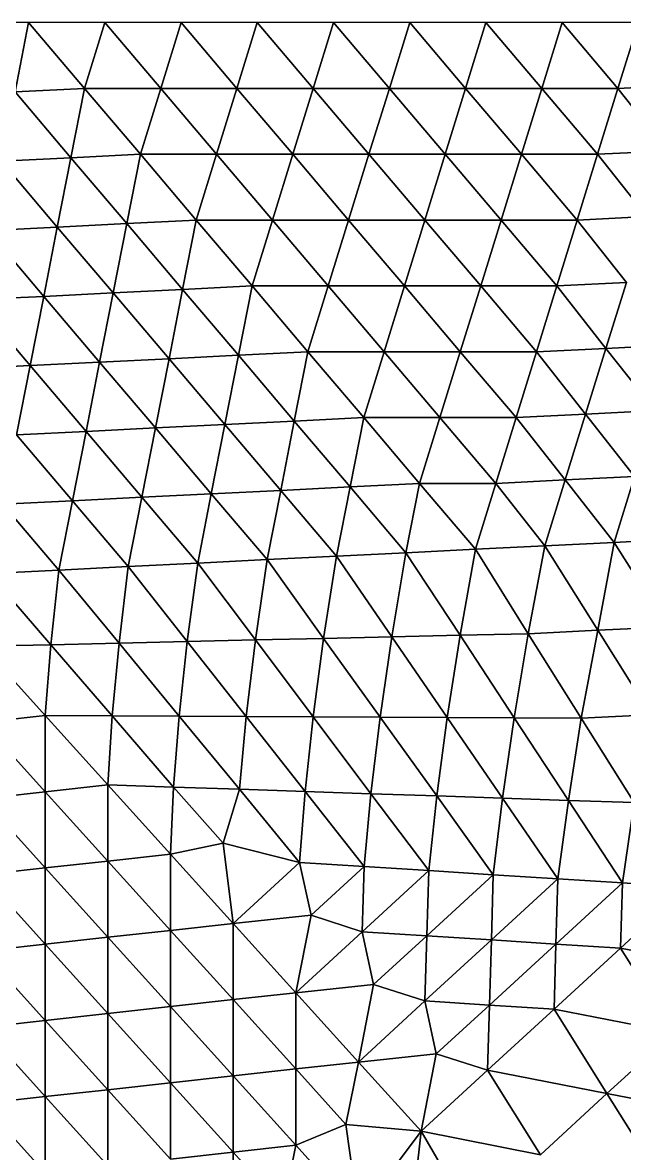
# Model space of a CAD drawing. Extents: x 100 to 350, y 100 to 150.
# Drawn here: x 112.38 to 124.71, y 126.82 to 150 of the extents above; entities that cross this region are included whole.
import ezdxf

# ---------------------------------------------------------------- set-up
doc = ezdxf.new("R2010")
doc.units = 0

msp = doc.modelspace()

# ---------------------------------------------------------------- linework, layer by layer
at = {"color": 7}
for p, q in [((112.5, 150), (110.938, 150)), ((114.062, 150), (112.5, 150)), ((115.625, 150), (114.062, 150)), ((117.188, 150), (115.625, 150)), ((118.75, 150), (117.188, 150)), ((120.312, 150), (118.75, 150)), ((121.875, 150), (120.312, 150)), ((123.438, 150), (121.875, 150)), ((125, 150), (123.438, 150))]:
    msp.add_line(p, q, dxfattribs=at)
at = {"color": 1}
for p, q in [((112.222, 148.579), (112.5, 150)), ((112.5, 150), (112.222, 148.579)), ((112.5, 150), (113.645, 148.65)), ((113.645, 148.65), (112.5, 150)), ((114.062, 150), (113.645, 148.65)), ((113.645, 148.65), (114.062, 150)), ((115.207, 148.65), (114.062, 150)), ((114.062, 150), (115.207, 148.65)), ((115.625, 150), (115.207, 148.65)), ((115.207, 148.65), (115.625, 150)), ((116.77, 148.65), (115.625, 150)), ((115.625, 150), (116.77, 148.65)), ((117.188, 150), (116.77, 148.65)), ((116.77, 148.65), (117.188, 150)), ((118.332, 148.65), (117.188, 150)), ((117.188, 150), (118.332, 148.65)), ((118.332, 148.65), (118.75, 150)), ((118.75, 150), (118.332, 148.65)), ((118.75, 150), (119.895, 148.65)), ((119.895, 148.65), (118.75, 150)), ((120.312, 150), (119.895, 148.65)), ((119.895, 148.65), (120.312, 150)), ((121.457, 148.65), (120.312, 150)), ((120.312, 150), (121.457, 148.65)), ((121.457, 148.65), (121.875, 150)), ((121.875, 150), (121.457, 148.65)), ((121.875, 150), (123.02, 148.65)), ((123.02, 148.65), (121.875, 150)), ((123.438, 150), (123.02, 148.65)), ((123.02, 148.65), (123.438, 150)), ((124.582, 148.65), (123.438, 150)), ((123.438, 150), (124.582, 148.65)), ((124.582, 148.65), (125, 150)), ((125, 150), (124.582, 148.65)), ((112.222, 148.579), (113.645, 148.65)), ((113.645, 148.65), (112.222, 148.579)), ((113.645, 148.65), (113.366, 147.23)), ((113.366, 147.23), (113.645, 148.65)), ((113.645, 148.65), (115.207, 148.65)), ((114.79, 147.301), (113.645, 148.65)), ((115.207, 148.65), (113.645, 148.65)), ((113.645, 148.65), (114.79, 147.301)), ((115.207, 148.65), (114.79, 147.301)), ((114.79, 147.301), (115.207, 148.65)), ((115.207, 148.65), (116.77, 148.65)), ((115.207, 148.65), (116.352, 147.301)), ((116.77, 148.65), (115.207, 148.65)), ((116.352, 147.301), (115.207, 148.65)), ((116.352, 147.301), (116.77, 148.65)), ((116.77, 148.65), (116.352, 147.301)), ((118.332, 148.65), (116.77, 148.65)), ((116.77, 148.65), (117.915, 147.301)), ((116.77, 148.65), (118.332, 148.65)), ((117.915, 147.301), (116.77, 148.65)), ((117.915, 147.301), (118.332, 148.65)), ((118.332, 148.65), (117.915, 147.301)), ((118.332, 148.65), (119.477, 147.301)), ((119.895, 148.65), (118.332, 148.65)), ((119.477, 147.301), (118.332, 148.65)), ((118.332, 148.65), (119.895, 148.65)), ((119.895, 148.65), (119.477, 147.301)), ((119.477, 147.301), (119.895, 148.65)), ((121.04, 147.301), (119.895, 148.65)), ((121.457, 148.65), (119.895, 148.65)), ((119.895, 148.65), (121.04, 147.301)), ((119.895, 148.65), (121.457, 148.65)), ((121.04, 147.301), (121.457, 148.65)), ((121.457, 148.65), (121.04, 147.301)), ((122.602, 147.301), (121.457, 148.65)), ((121.457, 148.65), (122.602, 147.301)), ((123.02, 148.65), (121.457, 148.65)), ((121.457, 148.65), (123.02, 148.65)), ((122.602, 147.301), (123.02, 148.65)), ((123.02, 148.65), (122.602, 147.301)), ((124.582, 148.65), (123.02, 148.65)), ((123.02, 148.65), (124.165, 147.301)), ((123.02, 148.65), (124.582, 148.65)), ((124.165, 147.301), (123.02, 148.65)), ((124.165, 147.301), (124.582, 148.65)), ((124.582, 148.65), (124.165, 147.301)), ((126.006, 148.721), (124.582, 148.65)), ((124.582, 148.65), (126.006, 148.721)), ((125.588, 147.372), (124.582, 148.65)), ((124.582, 148.65), (125.588, 147.372)), ((113.366, 147.23), (112.222, 148.579)), ((112.222, 148.579), (113.366, 147.23)), ((111.943, 147.159), (113.366, 147.23)), ((113.366, 147.23), (111.943, 147.159)), ((113.366, 147.23), (113.088, 145.809)), ((113.088, 145.809), (113.366, 147.23)), ((113.366, 147.23), (114.79, 147.301)), ((114.79, 147.301), (113.366, 147.23)), ((114.511, 145.88), (113.366, 147.23)), ((113.366, 147.23), (114.511, 145.88)), ((114.79, 147.301), (114.511, 145.88)), ((114.511, 145.88), (114.79, 147.301)), ((116.352, 147.301), (114.79, 147.301)), ((114.79, 147.301), (115.935, 145.951)), ((115.935, 145.951), (114.79, 147.301)), ((114.79, 147.301), (116.352, 147.301)), ((115.935, 145.951), (116.352, 147.301)), ((116.352, 147.301), (115.935, 145.951)), ((116.352, 147.301), (117.497, 145.951)), ((117.915, 147.301), (116.352, 147.301)), ((117.497, 145.951), (116.352, 147.301)), ((116.352, 147.301), (117.915, 147.301)), ((117.915, 147.301), (117.497, 145.951)), ((117.497, 145.951), (117.915, 147.301)), ((119.06, 145.951), (117.915, 147.301)), ((117.915, 147.301), (119.477, 147.301)), ((119.477, 147.301), (117.915, 147.301)), ((117.915, 147.301), (119.06, 145.951)), ((119.477, 147.301), (119.06, 145.951)), ((119.06, 145.951), (119.477, 147.301)), ((119.477, 147.301), (121.04, 147.301)), ((119.477, 147.301), (120.622, 145.951)), ((121.04, 147.301), (119.477, 147.301)), ((120.622, 145.951), (119.477, 147.301)), ((121.04, 147.301), (120.622, 145.951)), ((120.622, 145.951), (121.04, 147.301)), ((122.602, 147.301), (121.04, 147.301)), ((121.04, 147.301), (122.185, 145.951)), ((122.185, 145.951), (121.04, 147.301)), ((121.04, 147.301), (122.602, 147.301)), ((122.185, 145.951), (122.602, 147.301)), ((122.602, 147.301), (122.185, 145.951)), ((123.747, 145.951), (122.602, 147.301)), ((122.602, 147.301), (123.747, 145.951)), ((124.165, 147.301), (122.602, 147.301)), ((122.602, 147.301), (124.165, 147.301)), ((123.747, 145.951), (124.165, 147.301)), ((124.165, 147.301), (123.747, 145.951)), ((124.165, 147.301), (125.588, 147.372)), ((125.588, 147.372), (124.165, 147.301)), ((125.17, 146.022), (124.165, 147.301)), ((124.165, 147.301), (125.17, 146.022)), ((113.088, 145.809), (111.943, 147.159)), ((111.943, 147.159), (113.088, 145.809)), ((113.088, 145.809), (114.511, 145.88)), ((114.511, 145.88), (113.088, 145.809)), ((114.511, 145.88), (114.233, 144.459)), ((114.233, 144.459), (114.511, 145.88)), ((115.935, 145.951), (114.511, 145.88)), ((114.511, 145.88), (115.935, 145.951)), ((114.511, 145.88), (115.656, 144.53)), ((115.656, 144.53), (114.511, 145.88)), ((115.656, 144.53), (115.935, 145.951)), ((115.935, 145.951), (115.656, 144.53)), ((115.935, 145.951), (117.497, 145.951)), ((117.079, 144.601), (115.935, 145.951)), ((117.497, 145.951), (115.935, 145.951)), ((115.935, 145.951), (117.079, 144.601)), ((117.497, 145.951), (117.079, 144.601)), ((117.079, 144.601), (117.497, 145.951)), ((117.497, 145.951), (119.06, 145.951)), ((117.497, 145.951), (118.642, 144.601)), ((119.06, 145.951), (117.497, 145.951)), ((118.642, 144.601), (117.497, 145.951)), ((118.642, 144.601), (119.06, 145.951)), ((119.06, 145.951), (118.642, 144.601)), ((120.204, 144.601), (119.06, 145.951)), ((120.622, 145.951), (119.06, 145.951)), ((119.06, 145.951), (120.204, 144.601)), ((119.06, 145.951), (120.622, 145.951)), ((120.622, 145.951), (120.204, 144.601)), ((120.204, 144.601), (120.622, 145.951)), ((120.622, 145.951), (122.185, 145.951)), ((120.622, 145.951), (121.767, 144.601)), ((122.185, 145.951), (120.622, 145.951)), ((121.767, 144.601), (120.622, 145.951)), ((121.767, 144.601), (122.185, 145.951)), ((122.185, 145.951), (121.767, 144.601)), ((123.747, 145.951), (122.185, 145.951)), ((122.185, 145.951), (123.329, 144.601)), ((122.185, 145.951), (123.747, 145.951)), ((123.329, 144.601), (122.185, 145.951)), ((123.329, 144.601), (123.747, 145.951)), ((123.747, 145.951), (123.329, 144.601)), ((125.17, 146.022), (123.747, 145.951)), ((123.747, 145.951), (125.17, 146.022)), ((124.753, 144.672), (123.747, 145.951)), ((123.747, 145.951), (124.753, 144.672)), ((113.088, 145.809), (111.665, 145.738)), ((111.665, 145.738), (113.088, 145.809)), ((111.665, 145.738), (112.81, 144.388)), ((112.81, 144.388), (111.665, 145.738)), ((112.81, 144.388), (113.088, 145.809)), ((113.088, 145.809), (112.81, 144.388)), ((114.233, 144.459), (113.088, 145.809)), ((113.088, 145.809), (114.233, 144.459)), ((124.753, 144.672), (123.329, 144.601)), ((123.329, 144.601), (124.753, 144.672)), ((124.335, 143.322), (124.753, 144.672)), ((124.753, 144.672), (124.335, 143.322)), ((112.81, 144.388), (114.233, 144.459)), ((114.233, 144.459), (112.81, 144.388)), ((114.233, 144.459), (113.954, 143.039)), ((113.954, 143.039), (114.233, 144.459)), ((114.233, 144.459), (115.656, 144.53)), ((115.656, 144.53), (114.233, 144.459)), ((115.378, 143.11), (114.233, 144.459)), ((114.233, 144.459), (115.378, 143.11)), ((115.378, 143.11), (115.656, 144.53)), ((115.656, 144.53), (115.378, 143.11)), ((117.079, 144.601), (115.656, 144.53)), ((115.656, 144.53), (117.079, 144.601)), ((115.656, 144.53), (116.801, 143.181)), ((116.801, 143.181), (115.656, 144.53)), ((117.079, 144.601), (116.801, 143.181)), ((116.801, 143.181), (117.079, 144.601)), ((118.642, 144.601), (117.079, 144.601)), ((117.079, 144.601), (118.224, 143.252)), ((118.224, 143.252), (117.079, 144.601)), ((117.079, 144.601), (118.642, 144.601)), ((118.224, 143.252), (118.642, 144.601)), ((118.642, 144.601), (118.224, 143.252)), ((119.787, 143.252), (118.642, 144.601)), ((118.642, 144.601), (120.204, 144.601)), ((120.204, 144.601), (118.642, 144.601)), ((118.642, 144.601), (119.787, 143.252)), ((119.787, 143.252), (120.204, 144.601)), ((120.204, 144.601), (119.787, 143.252)), ((121.767, 144.601), (120.204, 144.601)), ((120.204, 144.601), (121.349, 143.252)), ((121.349, 143.252), (120.204, 144.601)), ((120.204, 144.601), (121.767, 144.601)), ((121.349, 143.252), (121.767, 144.601)), ((121.767, 144.601), (121.349, 143.252)), ((122.912, 143.252), (121.767, 144.601)), ((121.767, 144.601), (123.329, 144.601)), ((123.329, 144.601), (121.767, 144.601)), ((121.767, 144.601), (122.912, 143.252)), ((122.912, 143.252), (123.329, 144.601)), ((123.329, 144.601), (122.912, 143.252)), ((123.329, 144.601), (124.335, 143.322)), ((124.335, 143.322), (123.329, 144.601)), ((112.81, 144.388), (111.386, 144.317)), ((111.386, 144.317), (112.81, 144.388)), ((111.386, 144.317), (112.531, 142.968)), ((112.531, 142.968), (111.386, 144.317)), ((112.531, 142.968), (112.81, 144.388)), ((112.81, 144.388), (112.531, 142.968)), ((113.954, 143.039), (112.81, 144.388)), ((112.81, 144.388), (113.954, 143.039)), ((124.335, 143.322), (122.912, 143.252)), ((122.912, 143.252), (124.335, 143.322)), ((124.335, 143.322), (123.917, 141.973)), ((123.917, 141.973), (124.335, 143.322)), ((124.335, 143.322), (125.758, 143.393)), ((125.758, 143.393), (124.335, 143.322)), ((125.341, 142.044), (124.335, 143.322)), ((124.335, 143.322), (125.341, 142.044)), ((112.531, 142.968), (113.954, 143.039)), ((113.954, 143.039), (112.531, 142.968)), ((113.954, 143.039), (113.676, 141.618)), ((113.676, 141.618), (113.954, 143.039)), ((115.378, 143.11), (113.954, 143.039)), ((113.954, 143.039), (115.378, 143.11)), ((113.954, 143.039), (115.099, 141.689)), ((115.099, 141.689), (113.954, 143.039)), ((115.099, 141.689), (115.378, 143.11)), ((115.378, 143.11), (115.099, 141.689)), ((116.801, 143.181), (115.378, 143.11)), ((115.378, 143.11), (116.801, 143.181)), ((115.378, 143.11), (116.522, 141.76)), ((116.522, 141.76), (115.378, 143.11)), ((116.801, 143.181), (116.522, 141.76)), ((116.522, 141.76), (116.801, 143.181)), ((116.801, 143.181), (118.224, 143.252)), ((118.224, 143.252), (116.801, 143.181)), ((117.946, 141.831), (116.801, 143.181)), ((116.801, 143.181), (117.946, 141.831)), ((118.224, 143.252), (117.946, 141.831)), ((117.946, 141.831), (118.224, 143.252)), ((119.369, 141.902), (118.224, 143.252)), ((119.787, 143.252), (118.224, 143.252)), ((118.224, 143.252), (119.369, 141.902)), ((118.224, 143.252), (119.787, 143.252)), ((119.369, 141.902), (119.787, 143.252)), ((119.787, 143.252), (119.369, 141.902)), ((121.349, 143.252), (119.787, 143.252)), ((119.787, 143.252), (120.932, 141.902)), ((120.932, 141.902), (119.787, 143.252)), ((119.787, 143.252), (121.349, 143.252)), ((121.349, 143.252), (120.932, 141.902)), ((120.932, 141.902), (121.349, 143.252)), ((122.494, 141.902), (121.349, 143.252)), ((122.912, 143.252), (121.349, 143.252)), ((121.349, 143.252), (122.494, 141.902)), ((121.349, 143.252), (122.912, 143.252)), ((122.494, 141.902), (122.912, 143.252)), ((122.912, 143.252), (122.494, 141.902)), ((123.917, 141.973), (122.912, 143.252)), ((122.912, 143.252), (123.917, 141.973)), ((112.531, 142.968), (111.108, 142.897)), ((111.108, 142.897), (112.531, 142.968)), ((112.253, 141.547), (112.531, 142.968)), ((112.531, 142.968), (112.253, 141.547)), ((113.676, 141.618), (112.531, 142.968)), ((112.531, 142.968), (113.676, 141.618)), ((119.369, 141.902), (117.946, 141.831)), ((117.946, 141.831), (119.369, 141.902)), ((119.091, 140.481), (119.369, 141.902)), ((119.369, 141.902), (119.091, 140.481)), ((119.369, 141.902), (120.932, 141.902)), ((120.514, 140.552), (119.369, 141.902)), ((120.932, 141.902), (119.369, 141.902)), ((119.369, 141.902), (120.514, 140.552)), ((120.932, 141.902), (120.514, 140.552)), ((120.514, 140.552), (120.932, 141.902)), ((120.932, 141.902), (122.494, 141.902)), ((122.494, 141.902), (120.932, 141.902)), ((120.932, 141.902), (122.076, 140.552)), ((122.076, 140.552), (120.932, 141.902)), ((122.494, 141.902), (122.076, 140.552)), ((122.076, 140.552), (122.494, 141.902)), ((122.494, 141.902), (123.917, 141.973)), ((123.917, 141.973), (122.494, 141.902)), ((123.5, 140.623), (122.494, 141.902)), ((122.494, 141.902), (123.5, 140.623)), ((123.917, 141.973), (123.5, 140.623)), ((123.5, 140.623), (123.917, 141.973)), ((123.917, 141.973), (125.341, 142.044)), ((125.341, 142.044), (123.917, 141.973)), ((123.917, 141.973), (124.923, 140.694)), ((124.923, 140.694), (123.917, 141.973)), ((115.099, 141.689), (113.676, 141.618)), ((113.676, 141.618), (115.099, 141.689)), ((114.821, 140.268), (115.099, 141.689)), ((115.099, 141.689), (114.821, 140.268)), ((116.522, 141.76), (115.099, 141.689)), ((115.099, 141.689), (116.522, 141.76)), ((115.099, 141.689), (116.244, 140.339)), ((116.244, 140.339), (115.099, 141.689)), ((116.244, 140.339), (116.522, 141.76)), ((116.522, 141.76), (116.244, 140.339)), ((116.522, 141.76), (117.946, 141.831)), ((117.946, 141.831), (116.522, 141.76)), ((117.667, 140.41), (116.522, 141.76)), ((116.522, 141.76), (117.667, 140.41)), ((117.946, 141.831), (117.667, 140.41)), ((117.667, 140.41), (117.946, 141.831)), ((117.946, 141.831), (119.091, 140.481)), ((119.091, 140.481), (117.946, 141.831)), ((113.676, 141.618), (112.253, 141.547)), ((112.253, 141.547), (113.676, 141.618)), ((112.253, 141.547), (113.397, 140.197)), ((113.397, 140.197), (112.253, 141.547)), ((113.397, 140.197), (113.676, 141.618)), ((113.676, 141.618), (113.397, 140.197)), ((113.676, 141.618), (114.821, 140.268)), ((114.821, 140.268), (113.676, 141.618)), ((120.514, 140.552), (119.091, 140.481)), ((119.091, 140.481), (120.514, 140.552)), ((120.514, 140.552), (120.235, 139.132)), ((120.235, 139.132), (120.514, 140.552)), ((121.659, 139.202), (120.514, 140.552)), ((120.514, 140.552), (122.076, 140.552)), ((122.076, 140.552), (120.514, 140.552)), ((120.514, 140.552), (121.659, 139.202)), ((122.076, 140.552), (121.659, 139.202)), ((121.659, 139.202), (122.076, 140.552)), ((122.076, 140.552), (123.5, 140.623)), ((123.5, 140.623), (122.076, 140.552)), ((122.076, 140.552), (123.082, 139.273)), ((123.082, 139.273), (122.076, 140.552)), ((123.5, 140.623), (123.082, 139.273)), ((123.082, 139.273), (123.5, 140.623)), ((123.5, 140.623), (124.923, 140.694)), ((124.923, 140.694), (123.5, 140.623)), ((124.505, 139.344), (123.5, 140.623)), ((123.5, 140.623), (124.505, 139.344)), ((124.923, 140.694), (124.505, 139.344)), ((124.505, 139.344), (124.923, 140.694)), ((114.821, 140.268), (113.397, 140.197)), ((113.397, 140.197), (114.821, 140.268)), ((114.821, 140.268), (114.542, 138.848)), ((114.542, 138.848), (114.821, 140.268)), ((116.244, 140.339), (114.821, 140.268)), ((114.821, 140.268), (116.244, 140.339)), ((114.821, 140.268), (115.966, 138.919)), ((115.966, 138.919), (114.821, 140.268)), ((115.966, 138.919), (116.244, 140.339)), ((116.244, 140.339), (115.966, 138.919)), ((116.244, 140.339), (117.667, 140.41)), ((117.667, 140.41), (116.244, 140.339)), ((117.389, 138.99), (116.244, 140.339)), ((116.244, 140.339), (117.389, 138.99)), ((117.667, 140.41), (117.389, 138.99)), ((117.389, 138.99), (117.667, 140.41)), ((117.667, 140.41), (119.091, 140.481)), ((119.091, 140.481), (117.667, 140.41)), ((117.667, 140.41), (118.812, 139.061)), ((118.812, 139.061), (117.667, 140.41)), ((118.812, 139.061), (119.091, 140.481)), ((119.091, 140.481), (118.812, 139.061)), ((119.091, 140.481), (120.235, 139.132)), ((120.235, 139.132), (119.091, 140.481)), ((113.397, 140.197), (111.974, 140.127)), ((111.974, 140.127), (113.397, 140.197)), ((111.974, 140.127), (113.119, 138.777)), ((113.119, 138.777), (111.974, 140.127)), ((113.119, 138.777), (113.397, 140.197)), ((113.397, 140.197), (113.119, 138.777)), ((113.397, 140.197), (114.542, 138.848)), ((114.542, 138.848), (113.397, 140.197)), ((124.505, 139.344), (123.082, 139.273)), ((123.082, 139.273), (124.505, 139.344)), ((124.166, 137.542), (124.505, 139.344)), ((124.505, 139.344), (124.166, 137.542)), ((125.929, 139.415), (124.505, 139.344)), ((124.505, 139.344), (125.929, 139.415)), ((125.59, 137.613), (124.505, 139.344)), ((124.505, 139.344), (125.59, 137.613)), ((120.235, 139.132), (118.812, 139.061)), ((118.812, 139.061), (120.235, 139.132)), ((120.235, 139.132), (119.946, 137.407)), ((119.946, 137.407), (120.235, 139.132)), ((120.235, 139.132), (121.659, 139.202)), ((121.659, 139.202), (120.235, 139.132)), ((121.345, 137.439), (120.235, 139.132)), ((120.235, 139.132), (121.345, 137.439)), ((121.659, 139.202), (121.345, 137.439)), ((121.345, 137.439), (121.659, 139.202)), ((123.082, 139.273), (121.659, 139.202)), ((121.659, 139.202), (123.082, 139.273)), ((122.743, 137.471), (121.659, 139.202)), ((121.659, 139.202), (122.743, 137.471)), ((123.082, 139.273), (122.743, 137.471)), ((122.743, 137.471), (123.082, 139.273)), ((124.166, 137.542), (123.082, 139.273)), ((123.082, 139.273), (124.166, 137.542)), ((114.542, 138.848), (115.966, 138.919)), ((115.966, 138.919), (114.542, 138.848)), ((115.966, 138.919), (115.752, 137.311)), ((115.752, 137.311), (115.966, 138.919)), ((115.966, 138.919), (117.389, 138.99)), ((117.389, 138.99), (115.966, 138.919)), ((117.15, 137.343), (115.966, 138.919)), ((115.966, 138.919), (117.15, 137.343)), ((117.389, 138.99), (117.15, 137.343)), ((117.15, 137.343), (117.389, 138.99)), ((118.812, 139.061), (117.389, 138.99)), ((117.389, 138.99), (118.812, 139.061)), ((118.548, 137.375), (117.389, 138.99)), ((117.389, 138.99), (118.548, 137.375)), ((118.548, 137.375), (118.812, 139.061)), ((118.812, 139.061), (118.548, 137.375)), ((118.812, 139.061), (119.946, 137.407)), ((119.946, 137.407), (118.812, 139.061)), ((113.119, 138.777), (111.696, 138.706)), ((111.696, 138.706), (113.119, 138.777)), ((111.696, 138.706), (112.955, 137.246)), ((112.955, 137.246), (111.696, 138.706)), ((112.955, 137.246), (113.119, 138.777)), ((113.119, 138.777), (112.955, 137.246)), ((114.542, 138.848), (113.119, 138.777)), ((113.119, 138.777), (114.542, 138.848)), ((113.119, 138.777), (114.353, 137.279)), ((114.353, 137.279), (113.119, 138.777)), ((114.542, 138.848), (114.353, 137.279)), ((114.353, 137.279), (114.542, 138.848)), ((115.752, 137.311), (114.542, 138.848)), ((114.542, 138.848), (115.752, 137.311)), ((122.743, 137.471), (124.166, 137.542)), ((124.166, 137.542), (122.743, 137.471)), ((123.828, 135.74), (124.166, 137.542)), ((124.166, 137.542), (123.828, 135.74)), ((125.59, 137.613), (124.166, 137.542)), ((124.166, 137.542), (125.59, 137.613)), ((124.166, 137.542), (125.251, 135.811)), ((125.251, 135.811), (124.166, 137.542)), ((112.955, 137.246), (111.557, 137.214)), ((111.557, 137.214), (112.955, 137.246)), ((112.841, 135.794), (112.955, 137.246)), ((112.955, 137.246), (112.841, 135.794)), ((114.353, 137.279), (112.955, 137.246)), ((112.955, 137.246), (114.353, 137.279)), ((112.955, 137.246), (114.214, 135.787)), ((114.214, 135.787), (112.955, 137.246)), ((114.214, 135.787), (114.353, 137.279)), ((114.353, 137.279), (114.214, 135.787)), ((114.353, 137.279), (115.752, 137.311)), ((115.752, 137.311), (114.353, 137.279)), ((114.353, 137.279), (115.587, 135.78)), ((115.587, 135.78), (114.353, 137.279)), ((115.752, 137.311), (115.587, 135.78)), ((115.587, 135.78), (115.752, 137.311)), ((115.752, 137.311), (117.15, 137.343)), ((117.15, 137.343), (115.752, 137.311)), ((116.961, 135.774), (115.752, 137.311)), ((115.752, 137.311), (116.961, 135.774)), ((116.961, 135.774), (117.15, 137.343)), ((117.15, 137.343), (116.961, 135.774)), ((117.15, 137.343), (118.548, 137.375)), ((118.548, 137.375), (117.15, 137.343)), ((117.15, 137.343), (118.334, 135.767)), ((118.334, 135.767), (117.15, 137.343)), ((118.334, 135.767), (118.548, 137.375)), ((118.548, 137.375), (118.334, 135.767)), ((119.946, 137.407), (118.548, 137.375)), ((118.548, 137.375), (119.946, 137.407)), ((118.548, 137.375), (119.707, 135.76)), ((119.707, 135.76), (118.548, 137.375)), ((119.707, 135.76), (119.946, 137.407)), ((119.946, 137.407), (119.707, 135.76)), ((119.946, 137.407), (121.345, 137.439)), ((121.345, 137.439), (119.946, 137.407)), ((119.946, 137.407), (121.081, 135.753)), ((121.081, 135.753), (119.946, 137.407)), ((121.345, 137.439), (121.081, 135.753)), ((121.081, 135.753), (121.345, 137.439)), ((121.345, 137.439), (122.743, 137.471)), ((122.743, 137.471), (121.345, 137.439)), ((122.454, 135.747), (121.345, 137.439)), ((121.345, 137.439), (122.454, 135.747)), ((122.454, 135.747), (122.743, 137.471)), ((122.743, 137.471), (122.454, 135.747)), ((122.743, 137.471), (123.828, 135.74)), ((123.828, 135.74), (122.743, 137.471)), ((111.557, 137.214), (112.841, 135.794)), ((112.841, 135.794), (111.557, 137.214)), ((112.841, 135.794), (111.557, 135.652)), ((111.557, 135.652), (112.841, 135.794)), ((112.841, 134.231), (111.557, 135.652)), ((111.557, 135.652), (112.841, 134.231)), ((114.214, 135.787), (112.841, 135.794)), ((112.841, 135.794), (114.125, 134.373)), ((112.841, 134.231), (112.841, 135.794)), ((112.841, 135.794), (114.214, 135.787)), ((114.125, 134.373), (112.841, 135.794)), ((112.841, 135.794), (112.841, 134.231)), ((114.125, 134.373), (114.214, 135.787)), ((114.214, 135.787), (114.125, 134.373)), ((115.587, 135.78), (114.214, 135.787)), ((114.214, 135.787), (115.473, 134.328)), ((114.214, 135.787), (115.587, 135.78)), ((115.473, 134.328), (114.214, 135.787)), ((115.473, 134.328), (115.587, 135.78)), ((115.587, 135.78), (115.473, 134.328)), ((115.587, 135.78), (116.961, 135.774)), ((116.961, 135.774), (115.587, 135.78)), ((115.587, 135.78), (116.821, 134.282)), ((116.821, 134.282), (115.587, 135.78)), ((116.821, 134.282), (116.961, 135.774)), ((116.961, 135.774), (116.821, 134.282)), ((118.334, 135.767), (116.961, 135.774)), ((116.961, 135.774), (118.17, 134.236)), ((116.961, 135.774), (118.334, 135.767)), ((118.17, 134.236), (116.961, 135.774)), ((118.17, 134.236), (118.334, 135.767)), ((118.334, 135.767), (118.17, 134.236)), ((119.707, 135.76), (118.334, 135.767)), ((118.334, 135.767), (119.518, 134.191)), ((118.334, 135.767), (119.707, 135.76)), ((119.518, 134.191), (118.334, 135.767)), ((119.518, 134.191), (119.707, 135.76)), ((119.707, 135.76), (119.518, 134.191)), ((121.081, 135.753), (119.707, 135.76)), ((119.707, 135.76), (120.867, 134.145)), ((119.707, 135.76), (121.081, 135.753)), ((120.867, 134.145), (119.707, 135.76)), ((120.867, 134.145), (121.081, 135.753)), ((121.081, 135.753), (120.867, 134.145)), ((121.081, 135.753), (122.454, 135.747)), ((122.454, 135.747), (121.081, 135.753)), ((121.081, 135.753), (122.215, 134.1)), ((122.215, 134.1), (121.081, 135.753)), ((122.215, 134.1), (122.454, 135.747)), ((122.454, 135.747), (122.215, 134.1)), ((123.828, 135.74), (122.454, 135.747)), ((122.454, 135.747), (123.564, 134.054)), ((122.454, 135.747), (123.828, 135.74)), ((123.564, 134.054), (122.454, 135.747)), ((123.564, 134.054), (123.828, 135.74)), ((123.828, 135.74), (123.564, 134.054)), ((125.251, 135.811), (123.828, 135.74)), ((123.828, 135.74), (125.251, 135.811)), ((123.828, 135.74), (124.912, 134.009)), ((124.912, 134.009), (123.828, 135.74)), ((111.557, 134.089), (112.841, 134.231)), ((112.841, 134.231), (111.557, 134.089)), ((114.125, 134.373), (112.841, 134.231)), ((112.841, 134.231), (114.125, 134.373)), ((112.841, 132.669), (112.841, 134.231)), ((112.841, 134.231), (114.125, 132.811)), ((112.841, 134.231), (112.841, 132.669)), ((114.125, 132.811), (112.841, 134.231)), ((115.473, 134.328), (114.125, 134.373)), ((114.125, 134.373), (115.409, 132.952)), ((115.409, 132.952), (114.125, 134.373)), ((114.125, 134.373), (114.125, 132.811)), ((114.125, 134.373), (115.473, 134.328)), ((114.125, 132.811), (114.125, 134.373)), ((115.409, 132.952), (115.473, 134.328)), ((115.473, 134.328), (115.409, 132.952)), ((116.821, 134.282), (115.473, 134.328)), ((115.473, 134.328), (116.49, 133.176)), ((115.473, 134.328), (116.821, 134.282)), ((116.49, 133.176), (115.473, 134.328)), ((116.49, 133.176), (116.821, 134.282)), ((116.821, 134.282), (116.49, 133.176)), ((118.17, 134.236), (116.821, 134.282)), ((116.821, 134.282), (118.056, 132.784)), ((116.821, 134.282), (118.17, 134.236)), ((118.056, 132.784), (116.821, 134.282)), ((118.056, 132.784), (118.17, 134.236)), ((118.17, 134.236), (118.056, 132.784)), ((119.518, 134.191), (118.17, 134.236)), ((118.17, 134.236), (119.379, 132.699)), ((118.17, 134.236), (119.518, 134.191)), ((119.379, 132.699), (118.17, 134.236)), ((111.557, 134.089), (112.841, 132.669)), ((112.841, 132.669), (111.557, 134.089)), ((119.379, 132.699), (119.518, 134.191)), ((119.518, 134.191), (119.379, 132.699)), ((120.867, 134.145), (119.518, 134.191)), ((119.518, 134.191), (120.703, 132.615)), ((119.518, 134.191), (120.867, 134.145)), ((120.703, 132.615), (119.518, 134.191)), ((120.703, 132.615), (120.867, 134.145)), ((120.867, 134.145), (120.703, 132.615)), ((122.215, 134.1), (120.867, 134.145)), ((120.867, 134.145), (122.026, 132.531)), ((120.867, 134.145), (122.215, 134.1)), ((122.026, 132.531), (120.867, 134.145)), ((122.026, 132.531), (122.215, 134.1)), ((122.215, 134.1), (122.026, 132.531)), ((123.564, 134.054), (122.215, 134.1)), ((122.215, 134.1), (123.349, 132.446)), ((122.215, 134.1), (123.564, 134.054)), ((123.349, 132.446), (122.215, 134.1)), ((123.349, 132.446), (123.564, 134.054)), ((123.564, 134.054), (123.349, 132.446)), ((124.912, 134.009), (123.564, 134.054)), ((123.564, 134.054), (124.673, 132.362)), ((123.564, 134.054), (124.912, 134.009)), ((124.673, 132.362), (123.564, 134.054)), ((124.673, 132.362), (124.912, 134.009)), ((124.912, 134.009), (124.673, 132.362)), ((116.49, 133.176), (115.409, 132.952)), ((115.409, 132.952), (116.49, 133.176)), ((116.693, 131.532), (116.49, 133.176)), ((116.49, 133.176), (118.056, 132.784)), ((116.49, 133.176), (116.693, 131.532)), ((118.056, 132.784), (116.49, 133.176)), ((115.409, 132.952), (114.125, 132.811)), ((114.125, 132.811), (115.409, 132.952)), ((115.409, 132.952), (116.693, 131.532)), ((115.409, 131.39), (115.409, 132.952)), ((116.693, 131.532), (115.409, 132.952)), ((115.409, 132.952), (115.409, 131.39)), ((112.841, 132.669), (111.557, 132.527)), ((111.557, 132.527), (112.841, 132.669)), ((114.125, 132.811), (112.841, 132.669)), ((112.841, 132.669), (114.125, 132.811)), ((114.125, 131.248), (112.841, 132.669)), ((112.841, 132.669), (112.841, 131.106)), ((112.841, 132.669), (114.125, 131.248)), ((112.841, 131.106), (112.841, 132.669)), ((115.409, 131.39), (114.125, 132.811)), ((114.125, 132.811), (114.125, 131.248)), ((114.125, 132.811), (115.409, 131.39)), ((114.125, 131.248), (114.125, 132.811)), ((118.056, 132.784), (116.693, 131.532)), ((116.693, 131.532), (118.056, 132.784)), ((118.289, 131.698), (118.056, 132.784)), ((119.379, 132.699), (118.056, 132.784)), ((118.056, 132.784), (118.289, 131.698)), ((118.056, 132.784), (119.379, 132.699)), ((118.289, 131.698), (119.379, 132.699)), ((119.379, 132.699), (118.289, 131.698)), ((119.34, 131.363), (119.379, 132.699)), ((119.379, 132.699), (119.34, 131.363)), ((120.703, 132.615), (119.34, 131.363)), ((119.34, 131.363), (120.703, 132.615)), ((119.379, 132.699), (120.703, 132.615)), ((120.703, 132.615), (119.379, 132.699)), ((120.703, 132.615), (120.663, 131.279)), ((120.663, 131.279), (120.703, 132.615)), ((122.026, 132.531), (120.703, 132.615)), ((120.703, 132.615), (122.026, 132.531)), ((111.557, 132.527), (112.841, 131.106)), ((112.841, 131.106), (111.557, 132.527)), ((120.663, 131.279), (122.026, 132.531)), ((122.026, 132.531), (120.663, 131.279)), ((122.026, 132.531), (121.987, 131.194)), ((121.987, 131.194), (122.026, 132.531)), ((123.349, 132.446), (121.987, 131.194)), ((121.987, 131.194), (123.349, 132.446)), ((122.026, 132.531), (123.349, 132.446)), ((123.349, 132.446), (122.026, 132.531)), ((123.31, 131.11), (123.349, 132.446)), ((123.349, 132.446), (123.31, 131.11)), ((124.673, 132.362), (123.349, 132.446)), ((123.349, 132.446), (124.673, 132.362)), ((123.31, 131.11), (124.673, 132.362)), ((124.673, 132.362), (123.31, 131.11)), ((124.634, 131.026), (124.673, 132.362)), ((124.673, 132.362), (124.634, 131.026)), ((125.996, 132.278), (124.634, 131.026)), ((124.634, 131.026), (125.996, 132.278)), ((124.673, 132.362), (125.996, 132.278)), ((125.996, 132.278), (124.673, 132.362)), ((116.693, 131.532), (118.289, 131.698)), ((118.289, 131.698), (116.693, 131.532)), ((117.977, 130.111), (118.289, 131.698)), ((118.289, 131.698), (117.977, 130.111)), ((118.289, 131.698), (119.34, 131.363)), ((119.34, 131.363), (118.289, 131.698)), ((116.693, 131.532), (115.409, 131.39)), ((115.409, 131.39), (116.693, 131.532)), ((116.693, 131.532), (117.977, 130.111)), ((116.693, 129.969), (116.693, 131.532)), ((117.977, 130.111), (116.693, 131.532)), ((116.693, 131.532), (116.693, 129.969)), ((112.841, 131.106), (114.125, 131.248)), ((114.125, 131.248), (112.841, 131.106)), ((114.125, 131.248), (115.409, 131.39)), ((115.409, 131.39), (114.125, 131.248)), ((114.125, 131.248), (115.409, 129.827)), ((115.409, 129.827), (114.125, 131.248)), ((114.125, 131.248), (114.125, 129.686)), ((114.125, 129.686), (114.125, 131.248)), ((115.409, 129.827), (115.409, 131.39)), ((115.409, 131.39), (116.693, 129.969)), ((116.693, 129.969), (115.409, 131.39)), ((115.409, 131.39), (115.409, 129.827)), ((119.34, 131.363), (117.977, 130.111)), ((117.977, 130.111), (119.34, 131.363)), ((119.573, 130.277), (119.34, 131.363)), ((119.34, 131.363), (120.663, 131.279)), ((120.663, 131.279), (119.34, 131.363)), ((119.34, 131.363), (119.573, 130.277)), ((119.573, 130.277), (120.663, 131.279)), ((120.663, 131.279), (119.573, 130.277)), ((120.624, 129.943), (120.663, 131.279)), ((120.663, 131.279), (120.624, 129.943)), ((120.663, 131.279), (121.987, 131.194)), ((121.987, 131.194), (120.663, 131.279)), ((112.841, 131.106), (111.557, 130.964)), ((111.557, 130.964), (112.841, 131.106)), ((112.841, 131.106), (112.841, 129.544)), ((114.125, 129.686), (112.841, 131.106)), ((112.841, 131.106), (114.125, 129.686)), ((112.841, 129.544), (112.841, 131.106)), ((121.987, 131.194), (120.624, 129.943)), ((120.624, 129.943), (121.987, 131.194)), ((121.987, 131.194), (121.947, 129.858)), ((121.947, 129.858), (121.987, 131.194)), ((121.947, 129.858), (123.31, 131.11)), ((123.31, 131.11), (121.947, 129.858)), ((121.987, 131.194), (123.31, 131.11)), ((123.31, 131.11), (121.987, 131.194)), ((123.31, 131.11), (123.271, 129.774)), ((123.271, 129.774), (123.31, 131.11)), ((124.634, 131.026), (123.271, 129.774)), ((123.271, 129.774), (124.634, 131.026)), ((123.31, 131.11), (124.634, 131.026)), ((124.634, 131.026), (123.31, 131.11)), ((125.718, 129.295), (124.634, 131.026)), ((124.634, 131.026), (127.081, 130.546)), ((124.634, 131.026), (125.718, 129.295)), ((127.081, 130.546), (124.634, 131.026)), ((112.841, 129.544), (111.557, 130.964)), ((111.557, 130.964), (112.841, 129.544)), ((117.977, 130.111), (116.693, 129.969)), ((116.693, 129.969), (117.977, 130.111)), ((117.977, 130.111), (119.573, 130.277)), ((119.573, 130.277), (117.977, 130.111)), ((119.261, 128.691), (117.977, 130.111)), ((117.977, 130.111), (117.977, 128.549)), ((117.977, 130.111), (119.261, 128.691)), ((117.977, 128.549), (117.977, 130.111)), ((119.261, 128.691), (119.573, 130.277)), ((119.573, 130.277), (119.261, 128.691)), ((119.573, 130.277), (120.624, 129.943)), ((120.624, 129.943), (119.573, 130.277)), ((114.125, 129.686), (115.409, 129.827)), ((115.409, 129.827), (114.125, 129.686)), ((116.693, 129.969), (115.409, 129.827)), ((115.409, 129.827), (116.693, 129.969)), ((116.693, 128.407), (115.409, 129.827)), ((115.409, 129.827), (115.409, 128.265)), ((115.409, 129.827), (116.693, 128.407)), ((115.409, 128.265), (115.409, 129.827)), ((116.693, 128.407), (116.693, 129.969)), ((116.693, 129.969), (117.977, 128.549)), ((116.693, 129.969), (116.693, 128.407)), ((117.977, 128.549), (116.693, 129.969)), ((120.624, 129.943), (119.261, 128.691)), ((119.261, 128.691), (120.624, 129.943)), ((120.857, 128.857), (120.624, 129.943)), ((120.624, 129.943), (121.947, 129.858)), ((121.947, 129.858), (120.624, 129.943)), ((120.624, 129.943), (120.857, 128.857)), ((120.857, 128.857), (121.947, 129.858)), ((121.947, 129.858), (120.857, 128.857)), ((121.908, 128.522), (121.947, 129.858)), ((121.947, 129.858), (121.908, 128.522)), ((121.947, 129.858), (123.271, 129.774)), ((123.271, 129.774), (121.947, 129.858)), ((112.841, 129.544), (114.125, 129.686)), ((114.125, 129.686), (112.841, 129.544)), ((115.409, 128.265), (114.125, 129.686)), ((114.125, 129.686), (114.125, 128.123)), ((114.125, 128.123), (114.125, 129.686)), ((114.125, 129.686), (115.409, 128.265)), ((123.271, 129.774), (121.908, 128.522)), ((121.908, 128.522), (123.271, 129.774)), ((125.718, 129.295), (123.271, 129.774)), ((123.271, 129.774), (124.355, 128.043)), ((123.271, 129.774), (125.718, 129.295)), ((124.355, 128.043), (123.271, 129.774)), ((111.557, 129.402), (112.841, 129.544)), ((112.841, 129.544), (111.557, 129.402)), ((112.841, 127.981), (111.557, 129.402)), ((111.557, 129.402), (112.841, 127.981)), ((112.841, 127.981), (112.841, 129.544)), ((112.841, 129.544), (114.125, 128.123)), ((114.125, 128.123), (112.841, 129.544)), ((112.841, 129.544), (112.841, 127.981)), ((125.718, 129.295), (124.355, 128.043)), ((124.355, 128.043), (125.718, 129.295)), ((119.261, 128.691), (117.977, 128.549)), ((117.977, 128.549), (119.261, 128.691)), ((119.004, 127.412), (119.261, 128.691)), ((119.261, 128.691), (119.004, 127.412)), ((119.261, 128.691), (120.857, 128.857)), ((120.857, 128.857), (119.261, 128.691)), ((119.261, 128.691), (120.545, 127.27)), ((120.545, 127.27), (119.261, 128.691)), ((120.545, 127.27), (120.857, 128.857)), ((120.857, 128.857), (120.545, 127.27)), ((120.857, 128.857), (121.908, 128.522)), ((121.908, 128.522), (120.857, 128.857)), ((117.977, 128.549), (116.693, 128.407)), ((116.693, 128.407), (117.977, 128.549)), ((117.977, 128.549), (119.004, 127.412)), ((119.004, 127.412), (117.977, 128.549)), ((117.977, 128.549), (117.977, 126.986)), ((117.977, 126.986), (117.977, 128.549)), ((121.908, 128.522), (120.545, 127.27)), ((120.545, 127.27), (121.908, 128.522)), ((122.992, 126.791), (121.908, 128.522)), ((124.355, 128.043), (121.908, 128.522)), ((121.908, 128.522), (122.992, 126.791)), ((121.908, 128.522), (124.355, 128.043)), ((114.125, 128.123), (115.409, 128.265)), ((115.409, 128.265), (114.125, 128.123)), ((116.693, 128.407), (115.409, 128.265)), ((115.409, 128.265), (116.693, 128.407)), ((115.409, 128.265), (116.693, 126.844)), ((115.409, 128.265), (115.409, 126.702)), ((116.693, 126.844), (115.409, 128.265)), ((115.409, 126.702), (115.409, 128.265)), ((116.693, 126.844), (116.693, 128.407)), ((117.977, 126.986), (116.693, 128.407)), ((116.693, 128.407), (116.693, 126.844)), ((116.693, 128.407), (117.977, 126.986)), ((111.557, 127.839), (112.841, 127.981)), ((112.841, 127.981), (111.557, 127.839)), ((114.125, 128.123), (112.841, 127.981)), ((112.841, 127.981), (114.125, 128.123)), ((112.841, 126.419), (112.841, 127.981)), ((112.841, 127.981), (114.125, 126.561)), ((114.125, 126.561), (112.841, 127.981)), ((112.841, 127.981), (112.841, 126.419)), ((114.125, 126.561), (114.125, 128.123)), ((114.125, 128.123), (115.409, 126.702)), ((115.409, 126.702), (114.125, 128.123)), ((114.125, 128.123), (114.125, 126.561)), ((122.992, 126.791), (124.355, 128.043)), ((124.355, 128.043), (122.992, 126.791)), ((124.355, 128.043), (126.802, 127.563)), ((126.802, 127.563), (124.355, 128.043)), ((124.355, 128.043), (125.44, 126.311)), ((125.44, 126.311), (124.355, 128.043)), ((111.557, 127.839), (112.841, 126.419)), ((112.841, 126.419), (111.557, 127.839)), ((117.977, 126.986), (119.004, 127.412)), ((119.004, 127.412), (117.977, 126.986)), ((119.261, 125.566), (119.004, 127.412)), ((119.004, 127.412), (120.545, 127.27)), ((119.004, 127.412), (119.261, 125.566)), ((120.545, 127.27), (119.004, 127.412)), ((119.261, 125.566), (120.545, 127.27)), ((120.545, 127.27), (119.261, 125.566)), ((120.545, 127.27), (120.296, 125.033)), ((120.296, 125.033), (120.545, 127.27)), ((122.992, 126.791), (120.545, 127.27)), ((120.545, 127.27), (121.793, 125.146)), ((120.545, 127.27), (122.992, 126.791)), ((121.793, 125.146), (120.545, 127.27)), ((116.693, 126.844), (115.409, 126.702)), ((115.409, 126.702), (116.693, 126.844)), ((117.977, 126.986), (116.693, 126.844)), ((116.693, 126.844), (117.977, 126.986)), ((116.693, 126.844), (117.72, 125.708)), ((116.693, 125.282), (116.693, 126.844)), ((117.72, 125.708), (116.693, 126.844)), ((116.693, 126.844), (116.693, 125.282)), ((117.72, 125.708), (117.977, 126.986)), ((117.977, 126.986), (117.72, 125.708)), ((117.977, 126.986), (119.261, 125.566)), ((119.261, 125.566), (117.977, 126.986))]:
    msp.add_line(p, q, dxfattribs=at)

doc.saveas('drawing.dxf')
